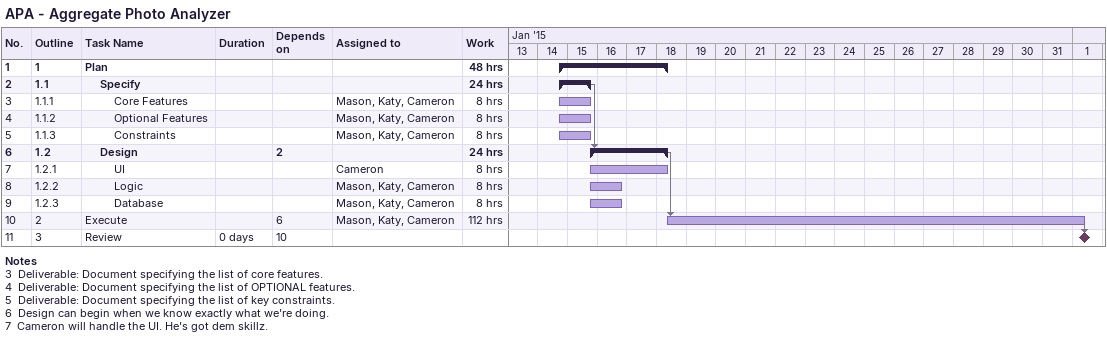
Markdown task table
APA - Aggregate Photo Analyzer

| ID | WBS | Task | Duration | Start | Finish | Predecessors | Resources | Work (h) |
|---|---|---|---|---|---|---|---|---|
| 1 | 1 | **Plan** |  | 2015-01-14 | 2015-01-18 |  |  | 48 |
| 2 | 1.1 | **Specify** |  | 2015-01-14 | 2015-01-15 |  |  | 24 |
| 3 | 1.1.1 | Core Features |  | 2015-01-14 | 2015-01-15 |  | Mason, Katy, Cameron | 8 |
| 4 | 1.1.2 | Optional Features |  | 2015-01-14 | 2015-01-15 |  | Mason, Katy, Cameron | 8 |
| 5 | 1.1.3 | Constraints |  | 2015-01-14 | 2015-01-15 |  | Mason, Katy, Cameron | 8 |
| 6 | 1.2 | **Design** |  | 2015-01-15 | 2015-01-18 | 2 |  | 24 |
| 7 | 1.2.1 | UI |  | 2015-01-15 | 2015-01-18 |  | Cameron | 8 |
| 8 | 1.2.2 | Logic |  | 2015-01-15 | 2015-01-16 |  | Mason, Katy, Cameron | 8 |
| 9 | 1.2.3 | Database |  | 2015-01-15 | 2015-01-16 |  | Mason, Katy, Cameron | 8 |
| 10 | 2 | Execute |  | 2015-01-18 | 2015-02-01 | 6 | Mason, Katy, Cameron | 112 |
| 11 | 3 | Review | 0d | 2015-02-01 | 2015-02-01 | 10 |  |  |

Notes
- 3: Deliverable: Document specifying the list of core features.
- 4: Deliverable: Document specifying the list of OPTIONAL features.
- 5: Deliverable: Document specifying the list of key constraints.
- 6: Design can begin when we know exactly what we're doing.
- 7: Cameron will handle the UI. He's got dem skillz.
